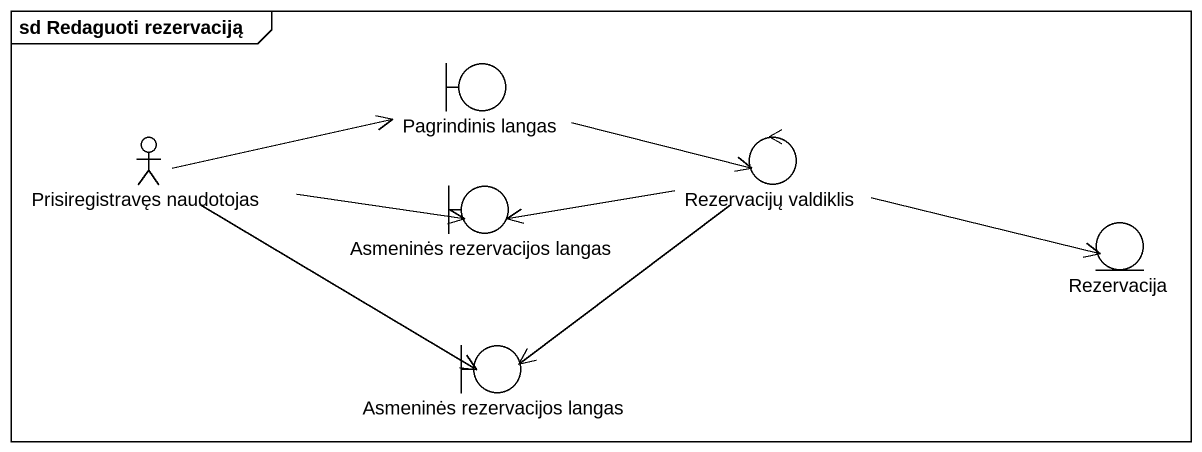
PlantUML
@startuml
mainframe sd Redaguoti rezervaciją
boundary "Pagrindinis langas" as Pagrindinis_langas
actor "Prisiregistravęs naudotojas" as Prisiregistravęs_naudotojas
control "Rezervacijų valdiklis" as Rezervacijų_valdiklis
boundary "Asmeninės rezervacijos langas" as Asmeninės_rezervacijos
entity Rezervacija
boundary "Asmeninės rezervacijos langas" as Asmeninės_rezervacijos_2
Pagrindinis_langas -right-> Rezervacijų_valdiklis
Prisiregistravęs_naudotojas -right-> Pagrindinis_langas
Prisiregistravęs_naudotojas -right-> Asmeninės_rezervacijos
Prisiregistravęs_naudotojas -right-> Asmeninės_rezervacijos_2
Rezervacijų_valdiklis -left-> Asmeninės_rezervacijos
Rezervacijų_valdiklis -right-> Rezervacija
Rezervacijų_valdiklis --> Asmeninės_rezervacijos_2
@enduml
